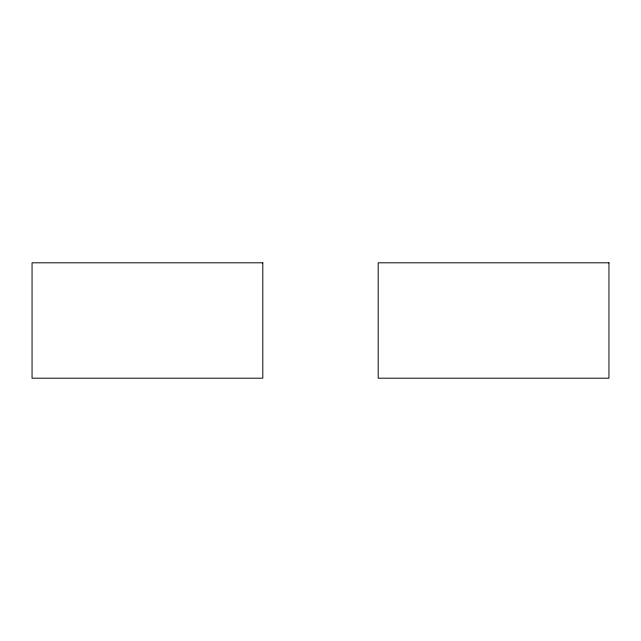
<?xml version="1.0" encoding="UTF-8"?>
<svg xmlns="http://www.w3.org/2000/svg" width="641" height="641" viewBox="0 0 641 641"><rect width="100%" height="100%" fill="white"/><g stroke="black" fill="none" stroke-linecap="round" stroke-linejoin="round"><path stroke-width="0.96" d="M262.81 262.81L32.05 262.81L32.05 378.19L262.81 378.19L262.81 262.81M608.95 262.81L378.19 262.81L378.19 378.19L608.95 378.19L608.95 262.81"/></g></svg>
